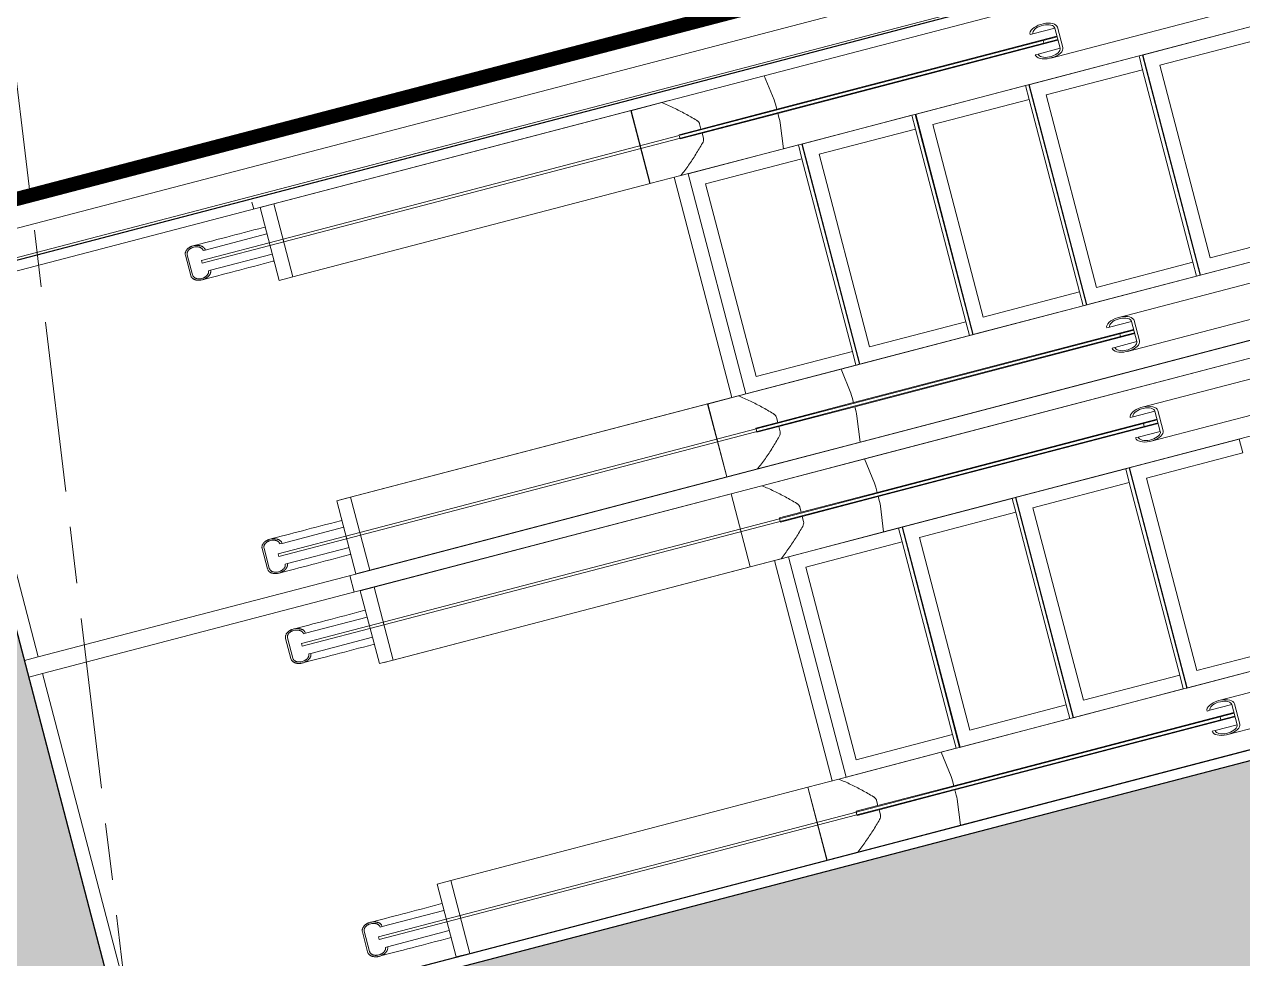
# Model space of a CAD drawing. Header units: millimetres. Extents: x -100356 to 314685, y 446 to 1273965.
# Drawn here: x 89710 to 93991, y 619804 to 623089 of the extents above; entities that cross this region are included whole.
import ezdxf

# ---------------------------------------------------------------- set-up
doc = ezdxf.new("R2010")
doc.units = ezdxf.units.MM
for name, pattern in [('Dash', [6, 3, -3]), ('gf$0$CENTER2', [28.575, 19.05, -3.175, 3.175, -3.175]), ('gf$0$Kume - Grid Line', [10.5, 6, -1.25, 2, -1.25])]:
    doc.linetypes.add(name, pattern=pattern)
for name, color, linetype, lineweight in [('20180221 BF$0$TUONG 2', 2, 'Continuous', 25), ('20180330-Ascent Plaza-TP-Ban ve so bo$0$KÍNH', 150, 'Continuous', 9), ('@ color hatch', 7, 'Continuous', 13), ('gf$0$A-_DETA----_E', 8, 'Continuous', 9), ('gf$0$A.Axis', 251, 'gf$0$CENTER2', 13), ('gf$0$Core - tb$0$1-thaythuong', 9, 'Continuous', 13), ('KÍNH', 150, 'Continuous', 9)]:
    doc.layers.add(name, color=color, linetype=linetype, lineweight=lineweight)

# ---------------------------------------------------------------- blocks, each defined once
blk = doc.blocks.new('escalator')
at = {"layer": '20180221 BF$0$TUONG 2', "ltscale": 0.5}
blk.add_lwpolyline([(0, 0), (13000, 0), (13000, -2800), (0, -2800)], close=True, dxfattribs=at)
blk.add_lwpolyline([(0, -2762.2), (12239.7, -2762.2)], dxfattribs=at)
at = {"layer": 'gf$0$A-_DETA----_E'}
for p, q in [((1181.6, -37.8), (1181.6, -12.1)), ((1181.6, -1430.2), (1181.6, -1369.8))]:
    blk.add_line(p, q, dxfattribs=at)
at = {"layer": 'gf$0$Core - tb$0$1-thaythuong'}
for p, q in [((0, -37.8), (0, -1369.8)), ((50.6, -37.8), (2639.2, -37.8)), ((50.6, -37.8), (50.6, -1369.8)), ((1254.3, -38.3), (1204.3, -38.3)), ((1204.3, -38.3), (1204.3, -303.3)), ((1254.3, -303.3), (1254.3, -38.3)), ((2551.5, -38.3), (1254.3, -38.3)), ((1254.3, -38.3), (1254.3, -303.3)), ((2551, -38.3), (2551, -303.3)), ((2663.2, -38.3), (2551, -38.3)), ((2551.5, -303.3), (2551.5, -38.3)), ((2639.2, -37.8), (2690, -37.8)), ((2639.2, -37.8), (2690, -37.8)), ((2639.2, -37.8), (2639.2, -38.3)), ((3035.6, -38.3), (2663.2, -38.3)), ((2690, -37.8), (2690, -38.3)), ((3047.6, -129.3), (3035.6, -38.3)), ((7375.4, -38.3), (3035.6, -38.3)), ((907.9, -134), (907.9, -207.6)), ((914.8, -207.5), (914.8, -134)), ((1254.3, -165.8), (957.7, -165.8)), ((957.7, -165.8), (957.7, -175.8)), ((972.6, -134), (980.3, -134)), ((980.3, -134), (1204.3, -134)), ((1254.3, -175.8), (1254.3, -165.8)), ((2693.5, -165.8), (1254.3, -165.8)), ((1254.3, -165.8), (1254.3, -175.8)), ((2693.5, -170.8), (2693.5, -163.3)), ((2693.5, -163.3), (2772.9, -163.3)), ((2693.5, -178.3), (2693.5, -170.8)), ((4015, -165.8), (2697, -165.8)), ((2772.9, -163.3), (2772.9, -144.6)), ((2772.9, -163.3), (3048.6, -163.3)), ((3048.4, -136.9), (3047.6, -129.3)), ((3048.6, -144.6), (3048.4, -136.9)), ((3048.6, -163.3), (3048.6, -144.6)), ((3048.6, -163.3), (4065.6, -163.3)), ((3975.8, -134), (3985.8, -134)), ((3985.8, -134), (3975.8, -134)), ((3985.8, -134), (4065.6, -134)), ((4015, -175.8), (4015, -165.8)), ((4015, -165.8), (4065.6, -165.8)), ((4065.6, -134), (4065.6, -207.5)), ((4075.6, -207.6), (4075.6, -134)), ((957.7, -175.8), (1254.3, -175.8)), ((980.3, -207.5), (972.6, -207.5)), ((980.3, -207.5), (1204.3, -207.5)), ((1254.3, -175.8), (4015, -175.8)), ((2772.9, -178.3), (2693.5, -178.3)), ((2772.9, -196.6), (2772.9, -178.3)), ((3048.6, -178.3), (2772.9, -178.3)), ((3035.6, -303.3), (3047.6, -212.5)), ((3047.6, -212.5), (3048.4, -204.6)), ((3048.4, -204.6), (3048.6, -196.6)), ((3048.6, -196.6), (3048.6, -178.3)), ((4065.6, -178.3), (3048.6, -178.3)), ((3985.8, -207.5), (3975.8, -207.5)), ((3975.8, -207.5), (3985.8, -207.5)), ((4065.6, -207.5), (3985.8, -207.5)), ((4065.6, -175.8), (4015, -175.8)), ((4025.7, -232.5), (7375.4, -232.5)), ((1204.3, -303.3), (1254.3, -303.3)), ((1254.3, -303.3), (2551.5, -303.3)), ((2551, -303.3), (2663.2, -303.3)), ((2639.2, -303.3), (2639.2, -1103.8)), ((2663.2, -303.3), (3035.6, -303.3)), ((3090, -303.8), (2690, -303.8)), ((2690, -303.8), (2690, -1103.8)), ((3035.6, -303.3), (7375.4, -303.3)), ((3090, -353.8), (3090, -303.8)), ((3090, -303.8), (3102.3, -303.8)), ((3502.4, -303.8), (3102.4, -303.8)), ((3102.4, -303.8), (3102.4, -1103.8)), ((3103.8, -1103.8), (3103.8, -303.8)), ((3502.4, -353.8), (3502.4, -303.8)), ((3502.4, -303.8), (3514.7, -303.8)), ((3914.8, -303.8), (3514.8, -303.8)), ((3514.8, -303.8), (3514.8, -1103.8)), ((3516.2, -1103.8), (3516.2, -303.8)), ((3914.8, -353.8), (3914.8, -303.8)), ((3914.8, -303.8), (3927, -303.8)), ((4327.2, -303.8), (3927.2, -303.8)), ((3927.2, -303.8), (3927.2, -1103.8)), ((3928.6, -1103.8), (3928.6, -303.8)), ((4327.2, -353.8), (4327.2, -303.8)), ((4327.2, -303.8), (4339.4, -303.8)), ((4739.6, -303.8), (4339.6, -303.8)), ((4339.6, -303.8), (4339.6, -1103.8)), ((4341, -1103.8), (4341, -303.8)), ((2740.1, -1053.8), (2740.1, -353.8)), ((2740.1, -353.8), (3090, -353.8)), ((3090, -1053.8), (3090, -353.8)), ((3152.5, -1053.8), (3152.5, -353.8)), ((3152.5, -353.8), (3502.4, -353.8)), ((3502.4, -1053.8), (3502.4, -353.8)), ((3564.9, -1053.8), (3564.9, -353.8)), ((3564.9, -353.8), (3914.8, -353.8)), ((3914.8, -1053.8), (3914.8, -353.8)), ((3977.3, -1053.8), (3977.3, -353.8)), ((3977.3, -353.8), (4327.2, -353.8)), ((4327.2, -1053.8), (4327.2, -353.8)), ((4389.7, -1053.8), (4389.7, -353.8)), ((4389.7, -353.8), (4739.6, -353.8)), ((3090, -1053.8), (2740.1, -1053.8)), ((3090, -1103.8), (3090, -1053.8)), ((3502.4, -1053.8), (3152.5, -1053.8)), ((3502.4, -1103.8), (3502.4, -1053.8)), ((3914.8, -1053.8), (3564.9, -1053.8)), ((3914.8, -1103.8), (3914.8, -1053.8)), ((4327.2, -1053.8), (3977.3, -1053.8)), ((4327.2, -1103.8), (4327.2, -1053.8)), ((4739.6, -1053.8), (4389.7, -1053.8)), ((1254.3, -1104.3), (1204.3, -1104.3)), ((1204.3, -1104.3), (1204.3, -1369.3)), ((2639.2, -1103.8), (1222, -1103.8)), ((1254.3, -1369.3), (1254.3, -1104.3)), ((2551.5, -1104.3), (1254.3, -1104.3)), ((1254.3, -1104.3), (1254.3, -1369.3)), ((2551, -1104.3), (2551, -1369.3)), ((2663.2, -1104.3), (2551, -1104.3)), ((2551.5, -1369.3), (2551.5, -1104.3)), ((2690, -1103.8), (2639.2, -1103.8)), ((3035.6, -1104.3), (2663.2, -1104.3)), ((2690, -1103.8), (3090, -1103.8)), ((7375.4, -1104.3), (3035.6, -1104.3)), ((3047.6, -1195), (3035.6, -1104.3)), ((3102.3, -1103.8), (3090, -1103.8)), ((3102.4, -1103.8), (3502.4, -1103.8)), ((3514.7, -1103.8), (3502.4, -1103.8)), ((3514.8, -1103.8), (3914.8, -1103.8)), ((3927, -1103.8), (3914.8, -1103.8)), ((3927.2, -1103.8), (4327.2, -1103.8)), ((4339.4, -1103.8), (4327.2, -1103.8)), ((4339.6, -1103.8), (4739.6, -1103.8)), ((3048.4, -1202.9), (3047.6, -1195)), ((7375.4, -1175), (4025.7, -1175)), ((907.9, -1200), (907.9, -1273.6)), ((914.8, -1273.6), (914.8, -1200)), ((1254.3, -1231.8), (957.7, -1231.8)), ((957.7, -1231.8), (957.7, -1241.8)), ((972.6, -1200), (980.3, -1200)), ((1204.3, -1200), (980.3, -1200)), ((1254.3, -1241.8), (1254.3, -1231.8)), ((2693.5, -1231.8), (1254.3, -1231.8)), ((1254.3, -1231.8), (1254.3, -1241.8)), ((2693.5, -1236.8), (2693.5, -1229.3)), ((2693.5, -1229.3), (2772.9, -1229.3)), ((4015, -1231.8), (2693.5, -1231.8)), ((2693.5, -1244.3), (2693.5, -1236.8)), ((2772.9, -1229.3), (2772.9, -1210.9)), ((2772.9, -1229.3), (3048.6, -1229.3)), ((3048.6, -1210.9), (3048.4, -1202.9)), ((3048.6, -1229.3), (3048.6, -1210.9)), ((3048.6, -1229.3), (4065.6, -1229.3)), ((3975.8, -1200), (3985.8, -1200)), ((3985.8, -1200), (3975.8, -1200)), ((3985.8, -1200), (4065.6, -1200)), ((4015, -1241.8), (4015, -1231.8)), ((4015, -1231.8), (4065.6, -1231.8)), ((4065.6, -1200), (4065.6, -1273.6)), ((4075.6, -1273.6), (4075.6, -1200)), ((957.7, -1241.8), (1254.3, -1241.8)), ((980.3, -1273.6), (972.6, -1273.6)), ((1204.3, -1273.6), (980.3, -1273.6)), ((1254.3, -1241.8), (4015, -1241.8)), ((2772.9, -1244.3), (2693.5, -1244.3)), ((2772.9, -1262.9), (2772.9, -1244.3)), ((3048.6, -1244.3), (2772.9, -1244.3)), ((3035.6, -1369.3), (3047.6, -1278.2)), ((3047.6, -1278.2), (3048.4, -1270.6)), ((3048.4, -1270.6), (3048.6, -1262.9)), ((3048.6, -1262.9), (3048.6, -1244.3)), ((4065.6, -1244.3), (3048.6, -1244.3)), ((3985.8, -1273.6), (3975.8, -1273.6)), ((3975.8, -1273.6), (3985.8, -1273.6)), ((4065.6, -1273.6), (3985.8, -1273.6)), ((4065.6, -1241.8), (4015, -1241.8)), ((4025.7, -1298.5), (7374.3, -1298.5)), ((50.6, -1369.8), (0, -1369.8)), ((1222, -1369.8), (50.6, -1369.8)), ((1204.3, -1369.3), (1254.3, -1369.3)), ((2690, -1369.8), (1222, -1369.8)), ((1254.3, -1369.3), (2551.5, -1369.3)), ((2551, -1369.3), (2663.2, -1369.3)), ((2663.2, -1369.3), (3035.6, -1369.3)), ((7375.4, -1369.8), (2690, -1369.8)), ((3035.6, -1369.3), (7375.4, -1369.3)), ((0, -1430.2), (0, -2762.2)), ((0, -1430.2), (50.6, -1430.2)), ((0, -1430.2), (0, -2762.2)), ((50.6, -1430.2), (1222, -1430.2)), ((50.6, -1430.2), (50.6, -2762.2)), ((1254.3, -1430.7), (1204.3, -1430.7)), ((1204.3, -1430.7), (1204.3, -1695.7)), ((1222, -1430.2), (2690, -1430.2)), ((1254.3, -1695.7), (1254.3, -1430.7)), ((2551.5, -1430.7), (1254.3, -1430.7)), ((1254.3, -1430.7), (1254.3, -1695.7)), ((2551, -1430.7), (2551, -1695.7)), ((2663.2, -1430.7), (2551, -1430.7)), ((2551.5, -1695.7), (2551.5, -1430.7)), ((3035.6, -1430.7), (2663.2, -1430.7)), ((2690, -1430.2), (7375.4, -1430.2)), ((3047.6, -1521.8), (3035.6, -1430.7)), ((7375.4, -1430.7), (3035.6, -1430.7)), ((907.9, -1526.4), (907.9, -1600)), ((914.8, -1600), (914.8, -1526.4)), ((972.6, -1526.4), (980.3, -1526.4)), ((980.3, -1526.4), (1204.3, -1526.4)), ((2772.9, -1555.7), (2772.9, -1537.1)), ((3048.4, -1529.4), (3047.6, -1521.8)), ((3048.6, -1537.1), (3048.4, -1529.4)), ((3048.6, -1555.7), (3048.6, -1537.1)), ((3975.8, -1526.4), (3985.8, -1526.4)), ((3985.8, -1526.4), (3975.8, -1526.4)), ((3985.8, -1526.4), (4065.6, -1526.4)), ((7375.4, -1501.5), (4025.7, -1501.5)), ((4065.6, -1526.4), (4065.6, -1600)), ((4075.6, -1600), (4075.6, -1526.4)), ((1254.3, -1558.2), (957.7, -1558.2)), ((957.7, -1558.2), (957.7, -1568.2)), ((957.7, -1568.2), (1254.3, -1568.2)), ((1254.3, -1568.2), (1254.3, -1558.2)), ((2693.5, -1558.2), (1254.3, -1558.2)), ((1254.3, -1558.2), (1254.3, -1568.2)), ((1254.3, -1568.2), (4015, -1568.2)), ((2693.5, -1563.2), (2693.5, -1555.7)), ((2693.5, -1555.7), (2772.9, -1555.7)), ((4015, -1558.2), (2693.5, -1558.2)), ((2693.5, -1570.7), (2693.5, -1563.2)), ((2772.9, -1570.7), (2693.5, -1570.7)), ((2772.9, -1555.7), (3048.6, -1555.7)), ((2772.9, -1589.1), (2772.9, -1570.7)), ((3048.6, -1570.7), (2772.9, -1570.7)), ((3048.6, -1555.7), (4065.6, -1555.7)), ((3048.6, -1589.1), (3048.6, -1570.7)), ((4065.6, -1570.7), (3048.6, -1570.7)), ((4015, -1568.2), (4015, -1558.2)), ((4015, -1558.2), (4065.6, -1558.2)), ((4065.6, -1568.2), (4015, -1568.2)), ((980.3, -1600), (972.6, -1600)), ((980.3, -1600), (1204.3, -1600)), ((3035.6, -1695.7), (3047.6, -1605)), ((3047.6, -1605), (3048.4, -1597.1)), ((3048.4, -1597.1), (3048.6, -1589.1)), ((3985.8, -1600), (3975.8, -1600)), ((3975.8, -1600), (3985.8, -1600)), ((4065.6, -1600), (3985.8, -1600)), ((4025.7, -1625), (7375.4, -1625)), ((1204.3, -1695.7), (1254.3, -1695.7)), ((1222, -1696.2), (2639.2, -1696.2)), ((1254.3, -1695.7), (2551.5, -1695.7)), ((2551, -1695.7), (2663.2, -1695.7)), ((2639.2, -1696.2), (2690, -1696.2)), ((2639.2, -1696.2), (2639.2, -2496.7)), ((2663.2, -1695.7), (3035.6, -1695.7)), ((3090, -1696.2), (2690, -1696.2)), ((2690, -1696.2), (2690, -2496.2)), ((3035.6, -1695.7), (7375.4, -1695.7)), ((3090, -1746.2), (3090, -1696.2)), ((3090, -1696.2), (3102.3, -1696.2)), ((3502.4, -1696.2), (3102.4, -1696.2)), ((3102.4, -1696.2), (3102.4, -2496.2)), ((3103.8, -2496.2), (3103.8, -1696.2)), ((3502.4, -1746.2), (3502.4, -1696.2)), ((3502.4, -1696.2), (3514.7, -1696.2)), ((3914.8, -1696.2), (3514.8, -1696.2)), ((3514.8, -1696.2), (3514.8, -2496.2)), ((3516.2, -2496.2), (3516.2, -1696.2)), ((3914.8, -1746.2), (3914.8, -1696.2)), ((3914.8, -1696.2), (3927, -1696.2)), ((4327.2, -1696.2), (3927.2, -1696.2)), ((3927.2, -1696.2), (3927.2, -2496.2)), ((3928.6, -2496.2), (3928.6, -1696.2)), ((4327.2, -1746.2), (4327.2, -1696.2)), ((4327.2, -1696.2), (4339.4, -1696.2)), ((2740.1, -2446.2), (2740.1, -1746.2)), ((2740.1, -1746.2), (3090, -1746.2)), ((3090, -2446.2), (3090, -1746.2)), ((3152.5, -2446.2), (3152.5, -1746.2)), ((3152.5, -1746.2), (3502.4, -1746.2)), ((3502.4, -2446.2), (3502.4, -1746.2)), ((3564.9, -2446.2), (3564.9, -1746.2)), ((3564.9, -1746.2), (3914.8, -1746.2)), ((3914.8, -2446.2), (3914.8, -1746.2)), ((3977.3, -2446.2), (3977.3, -1746.2)), ((3977.3, -1746.2), (4327.2, -1746.2)), ((3090, -2446.2), (2740.1, -2446.2)), ((3090, -2496.2), (3090, -2446.2)), ((3502.4, -2446.2), (3152.5, -2446.2)), ((3502.4, -2496.2), (3502.4, -2446.2)), ((3914.8, -2446.2), (3564.9, -2446.2)), ((3914.8, -2496.2), (3914.8, -2446.2)), ((4327.2, -2446.2), (3977.3, -2446.2)), ((1254.3, -2496.7), (1204.3, -2496.7)), ((1204.3, -2496.7), (1204.3, -2761.7)), ((1254.3, -2761.7), (1254.3, -2496.7)), ((2551.5, -2496.7), (1254.3, -2496.7)), ((1254.3, -2496.7), (1254.3, -2761.7)), ((2551, -2496.7), (2551, -2761.7)), ((2663.2, -2496.7), (2551, -2496.7)), ((2551.5, -2761.7), (2551.5, -2496.7)), ((3035.6, -2496.7), (2663.2, -2496.7)), ((2690, -2496.2), (3090, -2496.2)), ((7375.4, -2496.7), (3035.6, -2496.7)), ((3047.6, -2587.5), (3035.6, -2496.7)), ((3102.3, -2496.2), (3090, -2496.2)), ((3102.4, -2496.2), (3502.4, -2496.2)), ((3514.7, -2496.2), (3502.4, -2496.2)), ((3514.8, -2496.2), (3914.8, -2496.2)), ((3927, -2496.2), (3914.8, -2496.2)), ((3927.2, -2496.2), (4327.2, -2496.2)), ((7375.4, -2567.5), (4025.7, -2567.5)), ((907.9, -2592.4), (907.9, -2666)), ((914.8, -2666), (914.8, -2592.5)), ((972.6, -2592.5), (980.3, -2592.5)), ((1204.3, -2592.5), (980.3, -2592.5)), ((2772.9, -2621.7), (2772.9, -2603.4)), ((3048.4, -2595.4), (3047.6, -2587.5)), ((3048.6, -2603.4), (3048.4, -2595.4)), ((3048.6, -2621.7), (3048.6, -2603.4)), ((3975.8, -2592.5), (3985.8, -2592.5)), ((3985.8, -2592.5), (3975.8, -2592.5)), ((3985.8, -2592.5), (4065.6, -2592.5)), ((4065.6, -2592.5), (4065.6, -2666)), ((4075.6, -2666), (4075.6, -2592.4)), ((1254.3, -2624.2), (957.7, -2624.2)), ((957.7, -2624.2), (957.7, -2634.2)), ((957.7, -2634.2), (1254.3, -2634.2)), ((1254.3, -2634.2), (1254.3, -2624.2)), ((2693.5, -2624.2), (1254.3, -2624.2)), ((1254.3, -2624.2), (1254.3, -2634.2)), ((1254.3, -2634.2), (4015, -2634.2)), ((2693.5, -2629.2), (2693.5, -2621.7)), ((2693.5, -2621.7), (2772.9, -2621.7)), ((4015, -2624.2), (2693.5, -2624.2)), ((2693.5, -2636.7), (2693.5, -2629.2)), ((2772.9, -2636.7), (2693.5, -2636.7)), ((2772.9, -2621.7), (3048.6, -2621.7)), ((2772.9, -2655.4), (2772.9, -2636.7)), ((3048.6, -2636.7), (2772.9, -2636.7)), ((3048.6, -2621.7), (4065.6, -2621.7)), ((3048.6, -2655.4), (3048.6, -2636.7)), ((4065.6, -2636.7), (3048.6, -2636.7)), ((4015, -2634.2), (4015, -2624.2)), ((4015, -2624.2), (4065.6, -2624.2)), ((4065.6, -2634.2), (4015, -2634.2)), ((980.3, -2666), (972.6, -2666)), ((1204.3, -2666), (980.3, -2666)), ((3035.6, -2761.7), (3047.6, -2670.7)), ((3047.6, -2670.7), (3048.4, -2663.1)), ((3048.4, -2663.1), (3048.6, -2655.4)), ((3985.8, -2666), (3975.8, -2666)), ((3975.8, -2666), (3985.8, -2666)), ((4065.6, -2666), (3985.8, -2666)), ((4025.7, -2691), (7375.4, -2691)), ((2639.2, -2762.2), (50.6, -2762.2)), ((1204.3, -2761.7), (1254.3, -2761.7)), ((1254.3, -2761.7), (2551.5, -2761.7)), ((2551, -2761.7), (2663.2, -2761.7)), ((2639.2, -2761.7), (2639.2, -2762.2)), ((2690, -2762.2), (2639.2, -2762.2)), ((2690, -2762.2), (2639.2, -2762.2)), ((2663.2, -2761.7), (3035.6, -2761.7)), ((2690, -2761.7), (2690, -2762.2)), ((11350.3, -2762.2), (2690, -2762.2)), ((3035.6, -2761.7), (7375.4, -2761.7))]:
    blk.add_line(p, q, dxfattribs=at)
at = {"layer": 'gf$0$Core - tb$0$1-thaythuong', "flags": 128}
for points in [[(943, -109), (956.2, -109), (970, -109), (984.1, -109), (998.8, -109), (1013.8, -109), (1029.2, -109), (1044.9, -109), (1061, -109), (1077.4, -109), (1094.1, -109), (1111.1, -109), (1128.3, -109), (1145.6, -109), (1163.2, -109), (1180.9, -109), (1198.7, -109), (1204.3, -109)], [(4075.6, -134), (4074.8, -129.4), (4072.3, -124.9), (4068.2, -120.8), (4062.6, -117.1), (4055.8, -114), (4048, -111.6), (4039.4, -109.9), (4030.3, -109.1), (4021.1, -109.1), (4012, -109.9), (4003.5, -111.6), (3995.6, -114), (3988.8, -117.1), (3983.3, -120.8), (3979.1, -124.9), (3976.6, -129.4), (3975.8, -134)], [(3985.8, -134), (3986.5, -130.3), (3988.5, -126.7), (3991.8, -123.5), (3996.2, -120.5), (4001.6, -118), (4007.9, -116.1), (4014.8, -114.8), (4022, -114.1), (4029.4, -114.1), (4036.6, -114.8), (4043.5, -116.1), (4049.8, -118), (4055.2, -120.5), (4059.7, -123.5), (4062.9, -126.7), (4065, -130.3), (4065.6, -134)], [(3975.8, -207.5), (3976.6, -212.1), (3979.1, -216.5), (3983.2, -220.7), (3988.8, -224.3), (3995.6, -227.4), (4003.4, -229.9), (4012, -231.5), (4021.1, -232.4), (4030.3, -232.4), (4039.3, -231.5), (4047.9, -229.9), (4055.8, -227.5), (4062.6, -224.4), (4068.1, -220.7), (4072.2, -216.6), (4074.8, -212.1), (4075.6, -207.6)], [(4065.6, -207.5), (4065, -211.2), (4062.9, -214.8), (4059.6, -218.1), (4055.2, -221), (4049.7, -223.5), (4043.5, -225.4), (4036.6, -226.7), (4029.4, -227.4), (4022, -227.4), (4014.8, -226.7), (4007.9, -225.4), (4001.6, -223.4), (3996.2, -221), (3991.8, -218), (3988.5, -214.7), (3986.5, -211.2), (3985.8, -207.5)], [(1204.3, -232.5), (1200.4, -232.5), (1182.6, -232.5), (1164.9, -232.5), (1147.3, -232.5), (1129.9, -232.5), (1112.7, -232.5), (1095.8, -232.5), (1079, -232.5), (1062.6, -232.5), (1046.5, -232.5), (1030.7, -232.5), (1015.2, -232.5), (1000.2, -232.5), (985.5, -232.5), (971.3, -232.5), (957.6, -232.5), (944.3, -232.5), (943, -232.5)], [(943, -1175), (956.2, -1175), (970, -1175), (984.1, -1175), (998.8, -1175), (1013.8, -1175), (1029.2, -1175), (1044.9, -1175), (1061, -1175), (1077.4, -1175), (1094.1, -1175), (1111.1, -1175), (1128.3, -1175), (1145.6, -1175), (1163.2, -1175), (1180.9, -1175), (1198.7, -1175), (1204.3, -1175)], [(4075.6, -1200), (4074.8, -1195.4), (4072.2, -1190.9), (4068.1, -1186.8), (4062.6, -1183.2), (4055.8, -1180.1), (4047.9, -1177.6), (4039.3, -1176), (4030.3, -1175.1), (4021.1, -1175.1), (4012, -1176), (4003.4, -1177.7), (3995.6, -1180.1), (3988.8, -1183.2), (3983.2, -1186.9), (3979.1, -1191), (3976.6, -1195.4), (3975.8, -1200)], [(3985.8, -1200), (3986.5, -1196.3), (3988.5, -1192.8), (3991.8, -1189.5), (3996.2, -1186.6), (4001.6, -1184.1), (4007.9, -1182.1), (4014.8, -1180.8), (4022, -1180.1), (4029.4, -1180.1), (4036.6, -1180.8), (4043.5, -1182.1), (4049.7, -1184.1), (4055.2, -1186.5), (4059.6, -1189.5), (4062.9, -1192.8), (4065, -1196.3), (4065.6, -1200)], [(3975.8, -1273.6), (3976.6, -1278.1), (3979.1, -1282.6), (3983.3, -1286.7), (3988.8, -1290.4), (3995.6, -1293.5), (4003.5, -1295.9), (4012, -1297.6), (4021.1, -1298.4), (4030.3, -1298.4), (4039.4, -1297.6), (4048, -1295.9), (4055.8, -1293.5), (4062.6, -1290.4), (4068.2, -1286.7), (4072.3, -1282.6), (4074.8, -1278.1), (4075.6, -1273.6)], [(4065.6, -1273.6), (4065, -1277.2), (4062.9, -1280.8), (4059.7, -1284.1), (4055.2, -1287), (4049.8, -1289.5), (4043.5, -1291.4), (4036.6, -1292.8), (4029.4, -1293.4), (4022, -1293.4), (4014.8, -1292.8), (4007.9, -1291.4), (4001.6, -1289.5), (3996.2, -1287), (3991.8, -1284.1), (3988.5, -1280.8), (3986.5, -1277.2), (3985.8, -1273.6)], [(1204.3, -1298.5), (1200.4, -1298.5), (1182.6, -1298.5), (1164.9, -1298.5), (1147.3, -1298.5), (1129.9, -1298.5), (1112.7, -1298.5), (1095.8, -1298.5), (1079, -1298.5), (1062.6, -1298.5), (1046.5, -1298.5), (1030.7, -1298.5), (1015.2, -1298.5), (1000.2, -1298.5), (985.5, -1298.5), (971.3, -1298.5), (957.6, -1298.5), (944.3, -1298.5), (943, -1298.5)], [(943, -1501.5), (956.2, -1501.5), (970, -1501.5), (984.1, -1501.5), (998.8, -1501.5), (1013.8, -1501.5), (1029.2, -1501.5), (1044.9, -1501.5), (1061, -1501.5), (1077.4, -1501.5), (1094.1, -1501.5), (1111.1, -1501.5), (1128.3, -1501.5), (1145.6, -1501.5), (1163.2, -1501.5), (1180.9, -1501.5), (1198.7, -1501.5), (1204.3, -1501.5)], [(4075.6, -1526.4), (4074.8, -1521.9), (4072.3, -1517.4), (4068.2, -1513.3), (4062.6, -1509.6), (4055.8, -1506.5), (4048, -1504.1), (4039.4, -1502.4), (4030.3, -1501.6), (4021.1, -1501.6), (4012, -1502.4), (4003.5, -1504.1), (3995.6, -1506.5), (3988.8, -1509.6), (3983.3, -1513.3), (3979.1, -1517.4), (3976.6, -1521.9), (3975.8, -1526.4)], [(3985.8, -1526.4), (3986.5, -1522.8), (3988.5, -1519.2), (3991.8, -1515.9), (3996.2, -1513), (4001.6, -1510.5), (4007.9, -1508.6), (4014.8, -1507.2), (4022, -1506.6), (4029.4, -1506.6), (4036.6, -1507.2), (4043.5, -1508.6), (4049.8, -1510.5), (4055.2, -1513), (4059.7, -1515.9), (4062.9, -1519.2), (4065, -1522.8), (4065.6, -1526.4)], [(1204.3, -1625), (1200.4, -1625), (1182.6, -1625), (1164.9, -1625), (1147.3, -1625), (1129.9, -1625), (1112.7, -1625), (1095.8, -1625), (1079, -1625), (1062.6, -1625), (1046.5, -1625), (1030.7, -1625), (1015.2, -1625), (1000.2, -1625), (985.5, -1625), (971.3, -1625), (957.6, -1625), (944.3, -1625), (943, -1625)], [(3975.8, -1600), (3976.6, -1604.6), (3979.1, -1609), (3983.2, -1613.1), (3988.8, -1616.8), (3995.6, -1619.9), (4003.4, -1622.3), (4012, -1624), (4021.1, -1624.9), (4030.3, -1624.9), (4039.3, -1624), (4047.9, -1622.4), (4055.8, -1619.9), (4062.6, -1616.8), (4068.1, -1613.2), (4072.2, -1609.1), (4074.8, -1604.6), (4075.6, -1600)], [(4065.6, -1600), (4065, -1603.7), (4062.9, -1607.2), (4059.6, -1610.5), (4055.2, -1613.5), (4049.7, -1615.9), (4043.5, -1617.9), (4036.6, -1619.2), (4029.4, -1619.9), (4022, -1619.9), (4014.8, -1619.2), (4007.9, -1617.9), (4001.6, -1615.9), (3996.2, -1613.4), (3991.8, -1610.5), (3988.5, -1607.2), (3986.5, -1603.7), (3985.8, -1600)], [(943, -2567.5), (956.2, -2567.5), (970, -2567.5), (984.1, -2567.5), (998.8, -2567.5), (1013.8, -2567.5), (1029.2, -2567.5), (1044.9, -2567.5), (1061, -2567.5), (1077.4, -2567.5), (1094.1, -2567.5), (1111.1, -2567.5), (1128.3, -2567.5), (1145.6, -2567.5), (1163.2, -2567.5), (1180.9, -2567.5), (1198.7, -2567.5), (1204.3, -2567.5)], [(4075.6, -2592.4), (4074.8, -2587.9), (4072.2, -2583.4), (4068.1, -2579.3), (4062.6, -2575.6), (4055.8, -2572.5), (4047.9, -2570.1), (4039.3, -2568.5), (4030.3, -2567.6), (4021.1, -2567.6), (4012, -2568.5), (4003.4, -2570.1), (3995.6, -2572.6), (3988.8, -2575.7), (3983.2, -2579.3), (3979.1, -2583.5), (3976.6, -2587.9), (3975.8, -2592.5)], [(3985.8, -2592.5), (3986.5, -2588.8), (3988.5, -2585.3), (3991.8, -2582), (3996.2, -2579), (4001.6, -2576.6), (4007.9, -2574.6), (4014.8, -2573.3), (4022, -2572.6), (4029.4, -2572.6), (4036.6, -2573.3), (4043.5, -2574.6), (4049.7, -2576.5), (4055.2, -2579), (4059.6, -2581.9), (4062.9, -2585.2), (4065, -2588.8), (4065.6, -2592.5)], [(1204.3, -2691), (1200.4, -2691), (1182.6, -2691), (1164.9, -2691), (1147.3, -2691), (1129.9, -2691), (1112.7, -2691), (1095.8, -2691), (1079, -2691), (1062.6, -2691), (1046.5, -2691), (1030.7, -2691), (1015.2, -2691), (1000.2, -2691), (985.5, -2691), (971.3, -2691), (957.6, -2691), (944.3, -2691), (943, -2691)], [(3975.8, -2666), (3976.6, -2670.6), (3979.1, -2675.1), (3983.3, -2679.2), (3988.8, -2682.9), (3995.6, -2686), (4003.5, -2688.4), (4012, -2690.1), (4021.1, -2690.9), (4030.3, -2690.9), (4039.4, -2690.1), (4048, -2688.4), (4055.8, -2686), (4062.6, -2682.9), (4068.2, -2679.2), (4072.3, -2675.1), (4074.8, -2670.6), (4075.6, -2666)], [(4065.6, -2666), (4065, -2669.7), (4062.9, -2673.3), (4059.7, -2676.5), (4055.2, -2679.5), (4049.8, -2682), (4043.5, -2683.9), (4036.6, -2685.2), (4029.4, -2685.9), (4022, -2685.9), (4014.8, -2685.2), (4007.9, -2683.9), (4001.6, -2682), (3996.2, -2679.5), (3991.8, -2676.5), (3988.5, -2673.3), (3986.5, -2669.7), (3985.8, -2666)]]:
    blk.add_lwpolyline(points, dxfattribs=at)
at = {"layer": 'gf$0$Core - tb$0$1-thaythuong'}
for points in [[(2765.7, -129.3), (2755.1, -118.4), (2733.3, -97), (2699.3, -66.4), (2675.4, -47.4), (2663.2, -38.3)], [(2663.2, -303.3), (2675.4, -294.1), (2699.2, -275.2), (2733.1, -244.7), (2754.8, -223.4), (2765.4, -212.5)], [(2765.4, -212.5), (2767.7, -210.3), (2771.3, -205.5), (2772.7, -199.7), (2772.9, -196.6)], [(2765.4, -1195), (2754.8, -1184.1), (2733.1, -1162.8), (2699.2, -1132.3), (2675.4, -1113.4), (2663.2, -1104.3)], [(2663.2, -1369.3), (2675.4, -1360.1), (2699.3, -1341.1), (2733.3, -1310.5), (2755.1, -1289.1), (2765.7, -1278.2)], [(2765.7, -1278.2), (2767.9, -1276.1), (2771.4, -1271.4), (2772.7, -1265.9), (2772.9, -1262.9)], [(2765.7, -1521.8), (2755.1, -1510.9), (2733.3, -1489.5), (2699.3, -1458.9), (2675.4, -1439.9), (2663.2, -1430.7)], [(2663.2, -1695.7), (2675.4, -1686.6), (2699.2, -1667.7), (2733.1, -1637.2), (2754.8, -1615.9), (2765.4, -1605)], [(2765.4, -1605), (2767.7, -1602.8), (2771.3, -1598), (2772.7, -1592.2), (2772.9, -1589.1)], [(2765.4, -2587.5), (2754.8, -2576.6), (2733.1, -2555.3), (2699.2, -2524.8), (2675.4, -2505.9), (2663.2, -2496.7)], [(2663.2, -2761.7), (2675.4, -2752.6), (2699.3, -2733.6), (2733.3, -2703), (2755.1, -2681.6), (2765.7, -2670.7)], [(2765.7, -2670.7), (2767.9, -2668.6), (2771.4, -2663.9), (2772.7, -2658.4), (2772.9, -2655.4)]]:
    blk.add_open_spline(points, degree=3, dxfattribs=at)
for points, knots in [([(980.3, -134), (980.2, -132.1), (979.6, -129.4), (978.5, -126.5), (977.7, -125), (977, -123.8), (976.3, -122.8), (975.2, -121.4), (973.6, -119.8), (971.9, -118.3), (970.4, -117.2), (969.3, -116.4), (968.2, -115.7), (966.7, -114.8), (964.7, -113.7), (962.2, -112.7), (959.7, -111.7), (957.1, -110.9), (953.6, -110), (947.5, -109), (941.1, -108.9), (935.8, -109.5), (933.1, -109.9), (930.5, -110.5), (928.2, -111.2), (926.1, -112), (923.5, -113), (921.1, -114.2), (919.1, -115.5), (918.1, -116.3), (916.5, -117.5), (914.1, -119.5), (912.1, -121.8), (911, -123.5), (910.4, -124.6), (909.4, -126.6), (908.4, -129.8), (908, -132.5), (907.9, -134)], [0, 0, 0, 0, 0.055556, 0.083333, 0.097222, 0.111111, 0.125, 0.138889, 0.166667, 0.194444, 0.208333, 0.222222, 0.236111, 0.25, 0.277778, 0.305556, 0.333333, 0.361111, 0.388889, 0.444444, 0.555556, 0.583333, 0.611111, 0.638889, 0.666667, 0.6875, 0.708333, 0.75, 0.770833, 0.78125, 0.791667, 0.833333, 0.875, 0.885417, 0.895833, 0.916667, 0.958333, 1, 1, 1, 1]), ([(914.8, -134), (914.9, -132.4), (915.3, -130.3), (916.1, -128), (916.7, -126.7), (917.2, -125.8), (917.7, -124.9), (918.6, -123.8), (919.8, -122.4), (921.2, -121.2), (922.3, -120.3), (923.4, -119.5), (924.9, -118.5), (926.8, -117.5), (928.8, -116.6), (930.8, -115.9), (932.9, -115.2), (935, -114.8), (937.1, -114.4), (941.4, -113.9), (946.4, -114), (951.4, -114.8), (954.2, -115.5), (956.5, -116.2), (959.2, -117.3), (961.7, -118.5), (963.1, -119.4), (963.8, -119.8), (964.2, -120.1), (965.4, -121), (967.3, -122.6), (969, -124.4), (969.9, -125.7), (970.4, -126.5), (971.3, -128.1), (972.2, -130.6), (972.5, -132.8), (972.6, -134)], [0, 0, 0, 0, 0.055556, 0.083333, 0.097222, 0.111111, 0.125, 0.138889, 0.166667, 0.194444, 0.208333, 0.222222, 0.25, 0.277778, 0.305556, 0.333333, 0.361111, 0.388889, 0.416667, 0.444444, 0.555556, 0.611111, 0.638889, 0.666667, 0.708333, 0.75, 0.770833, 0.776042, 0.78125, 0.791667, 0.833333, 0.875, 0.885417, 0.895833, 0.916667, 0.958333, 1, 1, 1, 1]), ([(2772.9, -144.6), (2772.9, -143.6), (2772.8, -142.1), (2772.4, -140.3), (2772, -138.9), (2771.5, -137.6), (2770.8, -136.3), (2770.1, -135), (2769.1, -133.4), (2767.7, -131.4), (2766.4, -130), (2765.7, -129.3)], [0, 0, 0, 0, 0.166667, 0.25, 0.333333, 0.416667, 0.5, 0.583333, 0.666667, 0.833333, 1, 1, 1, 1]), ([(907.9, -207.6), (908, -209.5), (908.5, -212.2), (909.5, -215.1), (910.3, -216.6), (910.9, -217.8), (911.6, -218.9), (912.7, -220.3), (914.2, -222), (915.9, -223.5), (917.3, -224.6), (918.7, -225.7), (920.6, -226.9), (923, -228.2), (925.5, -229.3), (928, -230.2), (930.5, -231), (933.2, -231.6), (935.8, -232), (941.1, -232.6), (947.5, -232.5), (953.6, -231.5), (957.1, -230.6), (960.1, -229.6), (963.5, -228.3), (966.5, -226.8), (968.4, -225.7), (969.2, -225.1), (969.7, -224.8), (971.2, -223.7), (973.7, -221.7), (975.7, -219.5), (976.9, -217.9), (977.6, -216.8), (978.6, -214.8), (979.7, -211.7), (980.2, -208.9), (980.3, -207.5)], [0, 0, 0, 0, 0.055556, 0.083333, 0.097222, 0.111111, 0.125, 0.138889, 0.166667, 0.194444, 0.208333, 0.222222, 0.25, 0.277778, 0.305556, 0.333333, 0.361111, 0.388889, 0.416667, 0.444444, 0.555556, 0.611111, 0.638889, 0.666667, 0.708333, 0.75, 0.770833, 0.776042, 0.78125, 0.791667, 0.833333, 0.875, 0.885417, 0.895833, 0.916667, 0.958333, 1, 1, 1, 1]), ([(972.6, -207.5), (972.5, -209), (972.1, -211.2), (971.2, -213.5), (970.6, -214.7), (970, -215.6), (969.5, -216.5), (968.6, -217.6), (967.3, -218.9), (965.9, -220.1), (964.8, -220.9), (963.9, -221.6), (963, -222.2), (961.8, -222.9), (960.2, -223.7), (958.2, -224.6), (956.2, -225.3), (954.2, -226), (951.4, -226.7), (946.4, -227.5), (941.4, -227.6), (937.1, -227.1), (935, -226.7), (932.9, -226.2), (931, -225.7), (929.4, -225.1), (927.3, -224.2), (925.4, -223.3), (923.8, -222.3), (923, -221.7), (921.7, -220.7), (919.8, -219.1), (918.2, -217.2), (917.3, -215.9), (916.8, -215), (916, -213.4), (915.2, -210.9), (914.9, -208.7), (914.8, -207.5)], [0, 0, 0, 0, 0.055556, 0.083333, 0.097222, 0.111111, 0.125, 0.138889, 0.166667, 0.194444, 0.208333, 0.222222, 0.236111, 0.25, 0.277778, 0.305556, 0.333333, 0.361111, 0.388889, 0.444444, 0.555556, 0.583333, 0.611111, 0.638889, 0.666667, 0.6875, 0.708333, 0.75, 0.770833, 0.78125, 0.791667, 0.833333, 0.875, 0.885417, 0.895833, 0.916667, 0.958333, 1, 1, 1, 1]), ([(980.3, -1200), (980.2, -1198.1), (979.6, -1195.4), (978.5, -1192.5), (977.7, -1191), (977, -1189.9), (976.3, -1188.8), (975.2, -1187.4), (973.6, -1185.8), (971.9, -1184.4), (970.4, -1183.3), (969.3, -1182.5), (968.2, -1181.7), (966.7, -1180.8), (964.7, -1179.8), (962.2, -1178.7), (959.7, -1177.8), (957.2, -1176.9), (953.7, -1176.1), (947.5, -1175), (941.2, -1174.9), (935.8, -1175.5), (933.2, -1176), (930.5, -1176.6), (928.2, -1177.3), (926.1, -1178), (923.6, -1179.1), (921.1, -1180.3), (919.2, -1181.5), (918.1, -1182.3), (916.5, -1183.5), (914.1, -1185.5), (912.1, -1187.8), (911.1, -1189.5), (910.4, -1190.6), (909.4, -1192.6), (908.4, -1195.8), (908, -1198.5), (907.9, -1200)], [0, 0, 0, 0, 0.055556, 0.083333, 0.097222, 0.111111, 0.125, 0.138889, 0.166667, 0.194444, 0.208333, 0.222222, 0.236111, 0.25, 0.277778, 0.305556, 0.333333, 0.361111, 0.388889, 0.444444, 0.555556, 0.583333, 0.611111, 0.638889, 0.666667, 0.6875, 0.708333, 0.75, 0.770833, 0.78125, 0.791667, 0.833333, 0.875, 0.885417, 0.895833, 0.916667, 0.958333, 1, 1, 1, 1]), ([(914.8, -1200), (914.9, -1198.4), (915.3, -1196.3), (916.1, -1194), (916.7, -1192.7), (917.2, -1191.8), (917.8, -1190.9), (918.6, -1189.8), (919.8, -1188.5), (921.2, -1187.2), (922.3, -1186.3), (923.5, -1185.5), (924.9, -1184.5), (926.9, -1183.5), (928.8, -1182.6), (930.9, -1181.9), (932.9, -1181.3), (935, -1180.8), (937.1, -1180.4), (941.4, -1179.9), (946.4, -1180), (951.4, -1180.8), (954.2, -1181.5), (956.5, -1182.3), (959.2, -1183.3), (961.7, -1184.5), (963.1, -1185.4), (963.8, -1185.9), (964.2, -1186.2), (965.4, -1187.1), (967.3, -1188.6), (969, -1190.4), (969.9, -1191.7), (970.4, -1192.6), (971.3, -1194.2), (972.2, -1196.7), (972.5, -1198.9), (972.6, -1200)], [0, 0, 0, 0, 0.055556, 0.083333, 0.097222, 0.111111, 0.125, 0.138889, 0.166667, 0.194444, 0.208333, 0.222222, 0.25, 0.277778, 0.305556, 0.333333, 0.361111, 0.388889, 0.416667, 0.444444, 0.555556, 0.611111, 0.638889, 0.666667, 0.708333, 0.75, 0.770833, 0.776042, 0.78125, 0.791667, 0.833333, 0.875, 0.885417, 0.895833, 0.916667, 0.958333, 1, 1, 1, 1]), ([(2772.9, -1210.9), (2772.9, -1209.9), (2772.8, -1208.4), (2772.3, -1206.4), (2771.9, -1205), (2771.4, -1203.6), (2770.8, -1202.2), (2770, -1200.9), (2769, -1199.2), (2767.5, -1197.2), (2766.1, -1195.7), (2765.4, -1195)], [0, 0, 0, 0, 0.166667, 0.25, 0.333333, 0.416667, 0.5, 0.583333, 0.666667, 0.833333, 1, 1, 1, 1]), ([(907.9, -1273.6), (908, -1275.5), (908.5, -1278.2), (909.5, -1281.1), (910.3, -1282.6), (910.9, -1283.8), (911.6, -1284.9), (912.6, -1286.3), (914.2, -1288), (915.9, -1289.5), (917.3, -1290.7), (918.7, -1291.7), (920.5, -1292.9), (922.9, -1294.2), (925.4, -1295.3), (927.9, -1296.2), (930.5, -1297), (933.1, -1297.6), (935.8, -1298), (941.1, -1298.7), (947.4, -1298.5), (953.6, -1297.5), (957.1, -1296.6), (960.1, -1295.7), (963.5, -1294.4), (966.5, -1292.9), (968.4, -1291.7), (969.2, -1291.2), (969.7, -1290.8), (971.2, -1289.7), (973.6, -1287.8), (975.7, -1285.5), (976.9, -1283.9), (977.6, -1282.8), (978.6, -1280.8), (979.7, -1277.7), (980.2, -1275), (980.3, -1273.6)], [0, 0, 0, 0, 0.055556, 0.083333, 0.097222, 0.111111, 0.125, 0.138889, 0.166667, 0.194444, 0.208333, 0.222222, 0.25, 0.277778, 0.305556, 0.333333, 0.361111, 0.388889, 0.416667, 0.444444, 0.555556, 0.611111, 0.638889, 0.666667, 0.708333, 0.75, 0.770833, 0.776042, 0.78125, 0.791667, 0.833333, 0.875, 0.885417, 0.895833, 0.916667, 0.958333, 1, 1, 1, 1]), ([(972.6, -1273.6), (972.5, -1275.1), (972.1, -1277.2), (971.2, -1279.5), (970.6, -1280.8), (970, -1281.7), (969.5, -1282.5), (968.6, -1283.6), (967.3, -1284.9), (965.9, -1286.1), (964.8, -1287), (963.9, -1287.6), (963, -1288.2), (961.8, -1288.9), (960.2, -1289.8), (958.2, -1290.6), (956.2, -1291.4), (954.2, -1292), (951.4, -1292.7), (946.4, -1293.6), (941.4, -1293.6), (937.1, -1293.1), (935, -1292.8), (932.9, -1292.3), (931, -1291.7), (929.3, -1291.1), (927.3, -1290.3), (925.4, -1289.3), (923.8, -1288.3), (922.9, -1287.7), (921.7, -1286.7), (919.8, -1285.1), (918.2, -1283.3), (917.3, -1281.9), (916.8, -1281), (916, -1279.4), (915.2, -1276.9), (914.9, -1274.7), (914.8, -1273.6)], [0, 0, 0, 0, 0.055556, 0.083333, 0.097222, 0.111111, 0.125, 0.138889, 0.166667, 0.194444, 0.208333, 0.222222, 0.236111, 0.25, 0.277778, 0.305556, 0.333333, 0.361111, 0.388889, 0.444444, 0.555556, 0.583333, 0.611111, 0.638889, 0.666667, 0.6875, 0.708333, 0.75, 0.770833, 0.78125, 0.791667, 0.833333, 0.875, 0.885417, 0.895833, 0.916667, 0.958333, 1, 1, 1, 1]), ([(980.3, -1526.4), (980.2, -1524.5), (979.6, -1521.8), (978.5, -1519), (977.7, -1517.4), (977, -1516.3), (976.3, -1515.3), (975.2, -1513.9), (973.6, -1512.3), (971.9, -1510.8), (970.4, -1509.7), (969.3, -1508.9), (968.2, -1508.2), (966.7, -1507.3), (964.7, -1506.2), (962.2, -1505.1), (959.7, -1504.2), (957.1, -1503.4), (953.6, -1502.5), (947.5, -1501.5), (941.1, -1501.3), (935.8, -1502), (933.1, -1502.4), (930.5, -1503), (928.2, -1503.7), (926.1, -1504.5), (923.5, -1505.5), (921.1, -1506.7), (919.1, -1508), (918.1, -1508.7), (916.5, -1509.9), (914.1, -1512), (912.1, -1514.3), (911, -1516), (910.4, -1517.1), (909.4, -1519.1), (908.4, -1522.3), (908, -1525), (907.9, -1526.4)], [0, 0, 0, 0, 0.055556, 0.083333, 0.097222, 0.111111, 0.125, 0.138889, 0.166667, 0.194444, 0.208333, 0.222222, 0.236111, 0.25, 0.277778, 0.305556, 0.333333, 0.361111, 0.388889, 0.444444, 0.555556, 0.583333, 0.611111, 0.638889, 0.666667, 0.6875, 0.708333, 0.75, 0.770833, 0.78125, 0.791667, 0.833333, 0.875, 0.885417, 0.895833, 0.916667, 0.958333, 1, 1, 1, 1]), ([(914.8, -1526.4), (914.9, -1524.9), (915.3, -1522.7), (916.1, -1520.4), (916.7, -1519.2), (917.2, -1518.3), (917.7, -1517.4), (918.6, -1516.3), (919.8, -1514.9), (921.2, -1513.7), (922.3, -1512.8), (923.4, -1511.9), (924.9, -1511), (926.8, -1510), (928.8, -1509.1), (930.8, -1508.4), (932.9, -1507.7), (935, -1507.2), (937.1, -1506.9), (941.4, -1506.4), (946.4, -1506.4), (951.4, -1507.3), (954.2, -1508), (956.5, -1508.7), (959.2, -1509.8), (961.7, -1511), (963.1, -1511.9), (963.8, -1512.3), (964.2, -1512.6), (965.4, -1513.5), (967.3, -1515.1), (969, -1516.8), (969.9, -1518.1), (970.4, -1519), (971.3, -1520.6), (972.2, -1523.1), (972.5, -1525.3), (972.6, -1526.4)], [0, 0, 0, 0, 0.055556, 0.083333, 0.097222, 0.111111, 0.125, 0.138889, 0.166667, 0.194444, 0.208333, 0.222222, 0.25, 0.277778, 0.305556, 0.333333, 0.361111, 0.388889, 0.416667, 0.444444, 0.555556, 0.611111, 0.638889, 0.666667, 0.708333, 0.75, 0.770833, 0.776042, 0.78125, 0.791667, 0.833333, 0.875, 0.885417, 0.895833, 0.916667, 0.958333, 1, 1, 1, 1]), ([(2772.9, -1537.1), (2772.9, -1536.1), (2772.8, -1534.6), (2772.4, -1532.8), (2772, -1531.4), (2771.5, -1530), (2770.8, -1528.7), (2770.1, -1527.5), (2769.1, -1525.8), (2767.7, -1523.9), (2766.4, -1522.5), (2765.7, -1521.8)], [0, 0, 0, 0, 0.166667, 0.25, 0.333333, 0.416667, 0.5, 0.583333, 0.666667, 0.833333, 1, 1, 1, 1]), ([(907.9, -1600), (908, -1602), (908.5, -1604.7), (909.5, -1607.5), (910.3, -1609.1), (910.9, -1610.3), (911.6, -1611.4), (912.7, -1612.8), (914.2, -1614.5), (915.9, -1616), (917.3, -1617.1), (918.7, -1618.2), (920.6, -1619.4), (923, -1620.7), (925.5, -1621.7), (928, -1622.7), (930.5, -1623.4), (933.2, -1624), (935.8, -1624.5), (941.1, -1625.1), (947.5, -1625), (953.6, -1623.9), (957.1, -1623.1), (960.1, -1622.1), (963.5, -1620.8), (966.5, -1619.3), (968.4, -1618.2), (969.2, -1617.6), (969.7, -1617.2), (971.2, -1616.2), (973.7, -1614.2), (975.7, -1612), (976.9, -1610.4), (977.6, -1609.3), (978.6, -1607.3), (979.7, -1604.2), (980.2, -1601.4), (980.3, -1600)], [0, 0, 0, 0, 0.055556, 0.083333, 0.097222, 0.111111, 0.125, 0.138889, 0.166667, 0.194444, 0.208333, 0.222222, 0.25, 0.277778, 0.305556, 0.333333, 0.361111, 0.388889, 0.416667, 0.444444, 0.555556, 0.611111, 0.638889, 0.666667, 0.708333, 0.75, 0.770833, 0.776042, 0.78125, 0.791667, 0.833333, 0.875, 0.885417, 0.895833, 0.916667, 0.958333, 1, 1, 1, 1]), ([(972.6, -1600), (972.5, -1601.5), (972.1, -1603.7), (971.2, -1606), (970.6, -1607.2), (970, -1608.1), (969.5, -1609), (968.6, -1610.1), (967.3, -1611.4), (965.9, -1612.5), (964.8, -1613.4), (963.9, -1614), (963, -1614.6), (961.8, -1615.4), (960.2, -1616.2), (958.2, -1617.1), (956.2, -1617.8), (954.2, -1618.5), (951.4, -1619.2), (946.4, -1620), (941.4, -1620.1), (937.1, -1619.6), (935, -1619.2), (932.9, -1618.7), (931, -1618.2), (929.4, -1617.5), (927.3, -1616.7), (925.4, -1615.8), (923.8, -1614.8), (923, -1614.1), (921.7, -1613.2), (919.8, -1611.6), (918.2, -1609.7), (917.3, -1608.4), (916.8, -1607.5), (916, -1605.9), (915.2, -1603.4), (914.9, -1601.2), (914.8, -1600)], [0, 0, 0, 0, 0.055556, 0.083333, 0.097222, 0.111111, 0.125, 0.138889, 0.166667, 0.194444, 0.208333, 0.222222, 0.236111, 0.25, 0.277778, 0.305556, 0.333333, 0.361111, 0.388889, 0.444444, 0.555556, 0.583333, 0.611111, 0.638889, 0.666667, 0.6875, 0.708333, 0.75, 0.770833, 0.78125, 0.791667, 0.833333, 0.875, 0.885417, 0.895833, 0.916667, 0.958333, 1, 1, 1, 1]), ([(980.3, -2592.5), (980.2, -2590.6), (979.6, -2587.9), (978.5, -2585), (977.7, -2583.5), (977, -2582.4), (976.3, -2581.3), (975.2, -2579.9), (973.6, -2578.3), (971.9, -2576.8), (970.4, -2575.7), (969.3, -2575), (968.2, -2574.2), (966.7, -2573.3), (964.7, -2572.3), (962.2, -2571.2), (959.7, -2570.2), (957.2, -2569.4), (953.7, -2568.5), (947.5, -2567.5), (941.2, -2567.4), (935.8, -2568), (933.2, -2568.4), (930.5, -2569), (928.2, -2569.7), (926.1, -2570.5), (923.6, -2571.5), (921.1, -2572.7), (919.2, -2574), (918.1, -2574.8), (916.5, -2576), (914.1, -2578), (912.1, -2580.3), (911.1, -2582), (910.4, -2583.1), (909.4, -2585.1), (908.4, -2588.3), (908, -2591), (907.9, -2592.4)], [0, 0, 0, 0, 0.055556, 0.083333, 0.097222, 0.111111, 0.125, 0.138889, 0.166667, 0.194444, 0.208333, 0.222222, 0.236111, 0.25, 0.277778, 0.305556, 0.333333, 0.361111, 0.388889, 0.444444, 0.555556, 0.583333, 0.611111, 0.638889, 0.666667, 0.6875, 0.708333, 0.75, 0.770833, 0.78125, 0.791667, 0.833333, 0.875, 0.885417, 0.895833, 0.916667, 0.958333, 1, 1, 1, 1]), ([(914.8, -2592.5), (914.9, -2590.9), (915.3, -2588.8), (916.1, -2586.5), (916.7, -2585.2), (917.2, -2584.3), (917.8, -2583.4), (918.6, -2582.3), (919.8, -2580.9), (921.2, -2579.7), (922.3, -2578.8), (923.5, -2578), (924.9, -2577), (926.9, -2576), (928.8, -2575.1), (930.9, -2574.4), (932.9, -2573.8), (935, -2573.3), (937.1, -2572.9), (941.4, -2572.4), (946.4, -2572.5), (951.4, -2573.3), (954.2, -2574), (956.5, -2574.8), (959.2, -2575.8), (961.7, -2577), (963.1, -2577.9), (963.8, -2578.4), (964.2, -2578.7), (965.4, -2579.5), (967.3, -2581.1), (969, -2582.9), (969.9, -2584.2), (970.4, -2585.1), (971.3, -2586.7), (972.2, -2589.1), (972.5, -2591.3), (972.6, -2592.5)], [0, 0, 0, 0, 0.055556, 0.083333, 0.097222, 0.111111, 0.125, 0.138889, 0.166667, 0.194444, 0.208333, 0.222222, 0.25, 0.277778, 0.305556, 0.333333, 0.361111, 0.388889, 0.416667, 0.444444, 0.555556, 0.611111, 0.638889, 0.666667, 0.708333, 0.75, 0.770833, 0.776042, 0.78125, 0.791667, 0.833333, 0.875, 0.885417, 0.895833, 0.916667, 0.958333, 1, 1, 1, 1]), ([(2772.9, -2603.4), (2772.9, -2602.4), (2772.8, -2600.8), (2772.3, -2598.9), (2771.9, -2597.5), (2771.4, -2596.1), (2770.8, -2594.7), (2770, -2593.4), (2769, -2591.7), (2767.5, -2589.7), (2766.1, -2588.2), (2765.4, -2587.5)], [0, 0, 0, 0, 0.166667, 0.25, 0.333333, 0.416667, 0.5, 0.583333, 0.666667, 0.833333, 1, 1, 1, 1]), ([(907.9, -2666), (908, -2668), (908.5, -2670.7), (909.5, -2673.6), (910.3, -2675.1), (910.9, -2676.3), (911.6, -2677.4), (912.6, -2678.8), (914.2, -2680.5), (915.9, -2682), (917.3, -2683.1), (918.7, -2684.2), (920.5, -2685.4), (922.9, -2686.7), (925.4, -2687.8), (927.9, -2688.7), (930.5, -2689.5), (933.1, -2690.1), (935.8, -2690.5), (941.1, -2691.1), (947.4, -2691), (953.6, -2690), (957.1, -2689.1), (960.1, -2688.2), (963.5, -2686.8), (966.5, -2685.4), (968.4, -2684.2), (969.2, -2683.7), (969.7, -2683.3), (971.2, -2682.2), (973.6, -2680.2), (975.7, -2678), (976.9, -2676.4), (977.6, -2675.3), (978.6, -2673.3), (979.7, -2670.2), (980.2, -2667.5), (980.3, -2666)], [0, 0, 0, 0, 0.055556, 0.083333, 0.097222, 0.111111, 0.125, 0.138889, 0.166667, 0.194444, 0.208333, 0.222222, 0.25, 0.277778, 0.305556, 0.333333, 0.361111, 0.388889, 0.416667, 0.444444, 0.555556, 0.611111, 0.638889, 0.666667, 0.708333, 0.75, 0.770833, 0.776042, 0.78125, 0.791667, 0.833333, 0.875, 0.885417, 0.895833, 0.916667, 0.958333, 1, 1, 1, 1]), ([(972.6, -2666), (972.5, -2667.6), (972.1, -2669.7), (971.2, -2672), (970.6, -2673.2), (970, -2674.1), (969.5, -2675), (968.6, -2676.1), (967.3, -2677.4), (965.9, -2678.6), (964.8, -2679.5), (963.9, -2680.1), (963, -2680.7), (961.8, -2681.4), (960.2, -2682.2), (958.2, -2683.1), (956.2, -2683.9), (954.2, -2684.5), (951.4, -2685.2), (946.4, -2686), (941.4, -2686.1), (937.1, -2685.6), (935, -2685.2), (932.9, -2684.8), (931, -2684.2), (929.3, -2683.6), (927.3, -2682.7), (925.4, -2681.8), (923.8, -2680.8), (922.9, -2680.2), (921.7, -2679.2), (919.8, -2677.6), (918.2, -2675.7), (917.3, -2674.4), (916.8, -2673.5), (916, -2671.9), (915.2, -2669.4), (914.9, -2667.2), (914.8, -2666)], [0, 0, 0, 0, 0.055556, 0.083333, 0.097222, 0.111111, 0.125, 0.138889, 0.166667, 0.194444, 0.208333, 0.222222, 0.236111, 0.25, 0.277778, 0.305556, 0.333333, 0.361111, 0.388889, 0.444444, 0.555556, 0.583333, 0.611111, 0.638889, 0.666667, 0.6875, 0.708333, 0.75, 0.770833, 0.78125, 0.791667, 0.833333, 0.875, 0.885417, 0.895833, 0.916667, 0.958333, 1, 1, 1, 1])]:
    blk.add_open_spline(points, degree=3, knots=knots, dxfattribs=at)
blk = doc.blocks.new('gf$0$grid tower-gf')
at = {"layer": 'gf$0$A.Axis', "linetype": 'gf$0$Kume - Grid Line', "lineweight": 9, "ltscale": 100}
blk.add_line((-18461.9, 27564.9), (-14200, -8014.8), dxfattribs=at)

msp = doc.modelspace()

# ---------------------------------------------------------------- hatches: boundary and pattern name
at = {"layer": '@ color hatch'}
h = msp.add_hatch(color=31, dxfattribs=at)
edge = h.paths.add_edge_path()
edge.add_line((42290.9, 633001.9), (42290.9, 632800.4))
edge.add_line((42290.9, 632800.4), (38141.1, 632804.9))
edge.add_line((38141.1, 632804.9), (38141.1, 630305))
edge.add_line((38141.1, 630305), (39541.1, 630305))
edge.add_line((39541.1, 630305), (39541.1, 625904.9))
edge.add_line((39541.1, 625904.9), (38141.1, 625905.3))
edge.add_line((38141.1, 625905.3), (38141.1, 621702.8))
edge.add_line((38141.1, 621702.8), (32440.7, 621701.9))
edge.add_line((32440.7, 621701.9), (32441.1, 612502))
edge.add_line((32441.1, 612502), (42140.7, 612502))
edge.add_line((42140.7, 612502), (42145.7, 621902))
edge.add_line((42145.7, 621902), (46565.7, 621902))
edge.add_line((46565.7, 621902), (46565.9, 614202.1))
edge.add_line((46565.9, 614202.1), (42398.1, 614202.1))
edge.add_line((42398.1, 614202.1), (42398.1, 612502))
edge.add_line((42398.1, 612502), (43815.9, 612502))
edge.add_line((43815.9, 612502), (43815.9, 608655.1))
edge.add_line((43815.9, 608655.1), (43815.9, 607252))
edge.add_line((43815.9, 607252), (43815.9, 602002))
edge.add_line((43815.9, 602002), (41335.5, 602002.1))
edge.add_line((41335.5, 602002.1), (41339.9, 590802))
edge.add_line((41339.9, 590802), (81540.3, 590804.9))
edge.add_line((81540.3, 590804.9), (81540.5, 596954.9))
edge.add_line((81540.5, 596954.9), (81541, 596955))
edge.add_line((81541, 596955), (81540.9, 605606.3))
edge.add_line((81540.9, 605606.3), (136487.6, 612188.1))
edge.add_line((136487.6, 612188.1), (134542.3, 628433.6))
edge.add_line((134542.3, 628433.6), (131695.4, 627410.8))
edge.add_line((131695.4, 627410.8), (132214.6, 623057))
edge.add_line((132214.6, 623057), (126157.9, 622331.5))
edge.add_line((126157.9, 622331.5), (125805.4, 625294.6))
edge.add_line((125805.4, 625294.6), (118785.3, 622772.5))
edge.add_line((118785.3, 622772.5), (118790.5, 622729.1))
edge.add_line((118790.5, 622729.1), (105873.9, 621172.8))
edge.add_line((105873.9, 621172.8), (105254.3, 626336.7))
edge.add_line((105254.3, 626336.7), (101939.4, 625470.5))
edge.add_line((101939.4, 625470.5), (102649, 622756.7))
edge.add_line((102649, 622756.7), (90071.8, 619468))
edge.add_line((90071.8, 619468), (89361.6, 622184.2))
edge.add_line((89361.6, 622184.2), (87992.1, 621826.4))
edge.add_arc((86677.6, 626857.5), 5200, 187.9646, 284.6429, ccw=False)
edge.add_line((81527.8, 626137), (81224.4, 628305))
edge.add_line((81224.4, 628305), (79894.9, 628305))
edge.add_line((79894.9, 628305), (79894.9, 633005))
edge.add_line((79894.9, 633005), (42290.9, 633001.9))
h.paths.add_polyline_path([(62190.7, 621901.9), (68940.7, 621901.9), (68940.7, 605683.8), (64840.7, 605683.8), (64840.7, 607183.8), (63470.9, 607180.7), (63470.7, 613071.9), (63540.7, 613071.9), (63540.9, 619302), (62190.8, 619302.1)], flags=16)

# ---------------------------------------------------------------- linework, layer by layer
at = {"color": 3, "linetype": 'Dash', "ltscale": 30, "const_width": 50, "elevation": 0}
msp.add_lwpolyline([(136710.4, 612010.3), (81740.8, 605425.8), (81740.2, 590605.1), (41140, 590602), (41135.4, 602202.1), (41139.7, 602202), (41139.8, 612302), (32240.9, 612302), (32240.9, 621902), (34740.9, 621902), (34741.1, 623405.1), (32240.9, 623402), (32240.9, 633002), (42090.9, 633001.9), (42090.9, 633201.9), (80094.9, 633201.9), (80094.9, 628505), (81398.4, 628505), (81725.8, 626164.7, 0.44878), (87941.6, 622019.9), (110701.8, 627966.7)], format="xyb", dxfattribs=at)
at = {"layer": 'KÍNH', "elevation": 0}
for points in [[(136710.4, 612010.3), (81740.8, 605425.8), (81740.2, 590605.1), (41140, 590602), (41135.4, 602202.1), (42141.7, 602202), (42141.7, 602202), (43615.9, 602202), (43615.9, 612302), (32240.9, 612302), (32240.9, 621902), (34740.9, 621902), (34741.1, 623405.1), (32240.9, 623402), (32240.9, 633002), (42090.9, 633001.9), (42090.9, 633201.9), (80094.9, 633201.9), (80094.9, 628505), (81398.4, 628505), (81725.8, 626164.7, 0.44878), (87941.6, 622019.9), (110701.8, 627966.7)], [(136599.2, 612097.7), (81640.9, 605514.5), (81640.3, 590705.1), (41239.9, 590702), (41235.4, 602102.1), (42241.7, 602102), (42241.7, 602102), (43715.9, 602102), (43715.9, 612402), (32340.9, 612402), (32340.9, 621802), (34840.9, 621802), (34841.1, 623505.2), (32340.9, 623502.1), (32340.9, 632902), (42190.9, 632901.9), (42190.9, 633101.9), (79994.9, 633101.9), (79994.9, 628405), (81311.4, 628405), (81626.8, 626150.8, 0.44878), (87966.8, 621923.2), (110685.9, 627859.2)], [(136488, 612185.1), (81540.9, 605603.2), (81540.3, 590805.1), (41339.9, 590802), (41335.5, 602002.1), (42341.7, 602002), (42341.7, 602002), (43815.9, 602002), (43815.9, 612502), (32440.9, 612502), (32440.9, 621702), (34940.9, 621702), (34941.1, 623605.3), (32440.9, 623602.2), (32440.9, 632802), (42290.9, 632801.9), (42290.9, 633001.9), (79894.9, 633001.9), (79894.9, 628305), (81224.4, 628305), (81527.8, 626137, 0.44878), (87992.1, 621826.4), (110670.1, 627751.7)]]:
    msp.add_lwpolyline(points, format="xyb", dxfattribs=at)

# ---------------------------------------------------------------- block references
at = {"layer": '20180221 BF$0$TUONG 2', "rotation": 14.65371874512413}
msp.add_blockref('escalator', (89363.5, 622176.9, 0), dxfattribs=at)
at = {"layer": '20180330-Ascent Plaza-TP-Ban ve so bo$0$KÍNH', "rotation": 180}
msp.add_blockref('gf$0$grid tower-gf', (74640.7, 621904.9, 0), dxfattribs=at)

doc.saveas('drawing.dxf')
